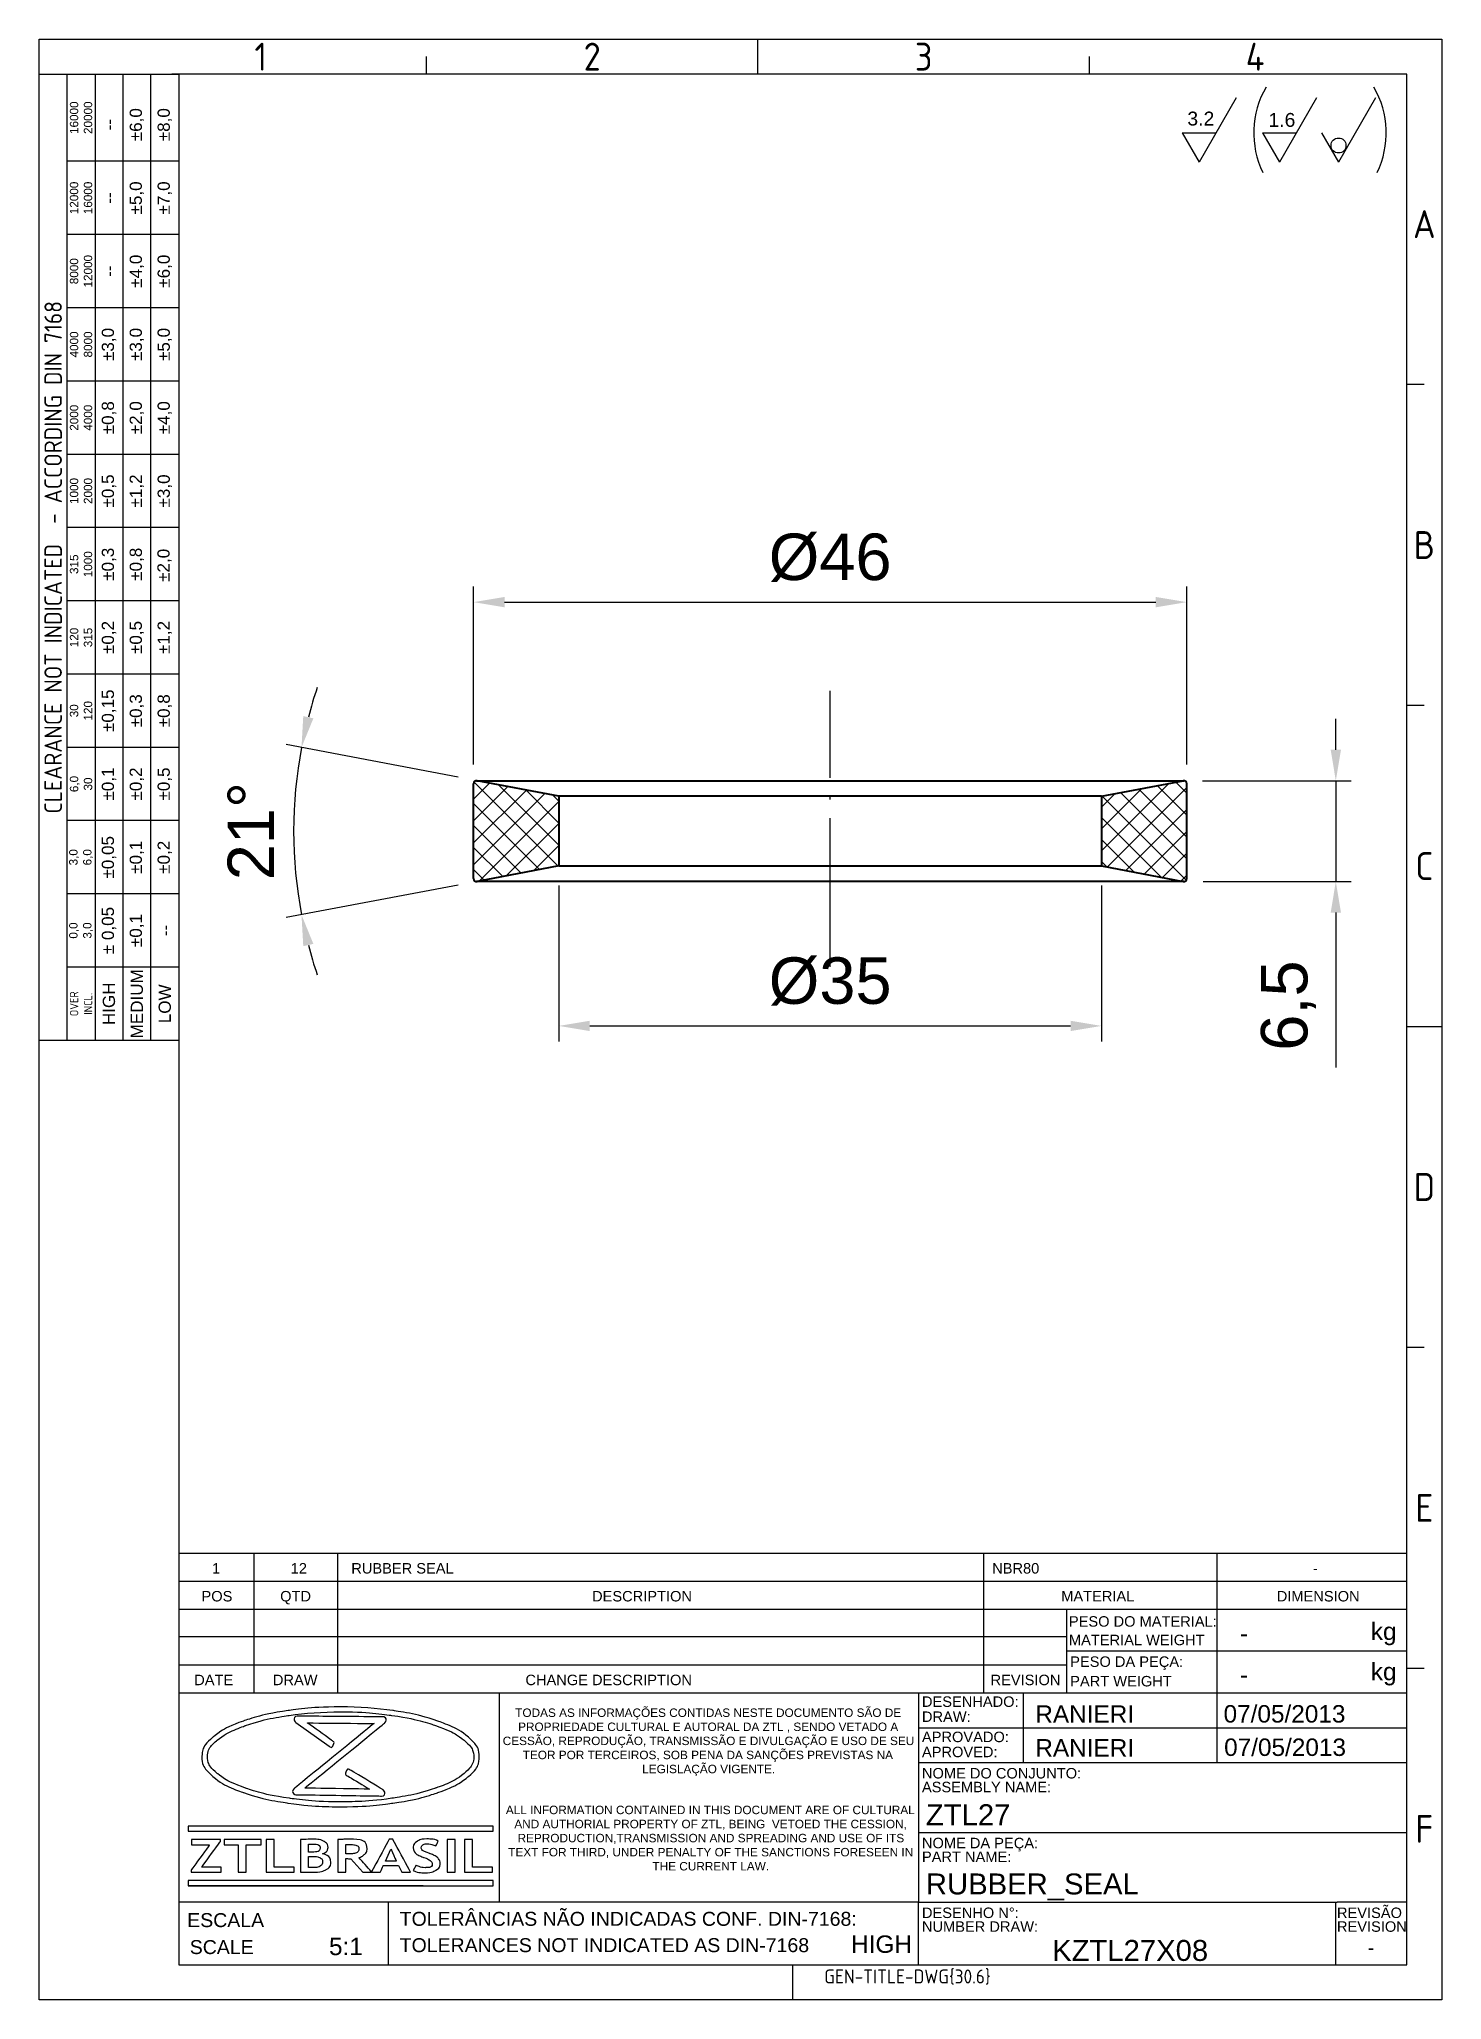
# Model space of a CAD drawing. Header units: millimetres. Extents: x 4581.2 to 4626.5, y 1306.6 to 1369.8.
import ezdxf
from ezdxf.enums import TextEntityAlignment as Align

# ---------------------------------------------------------------- set-up
doc = ezdxf.new("R2010")
doc.units = ezdxf.units.MM
doc.linetypes.add('ACAD_ISO02W100', pattern=[15, 12, -3])
doc.linetypes.add('ACAD_ISO04W100', pattern=[30, 24, -3, 0, -3])
for name, color, linetype, lineweight in [('AM_0', 7, 'Continuous', 40), ('AM_4', 1, 'ACAD_ISO04W100', 25), ('AM_5', 1, 'Continuous', 25), ('AM_8', 40, 'ACAD_ISO02W100', 35)]:
    doc.layers.add(name, color=color, linetype=linetype, lineweight=lineweight)
doc.layers.add('Camada 1', color=7, linetype='Continuous')
doc.styles.add('ACISOTS', font='isocp.shx', dxfattribs={"height": 1})
doc.styles.get("Standard").update_dxf_attribs({"font": 'arial.ttf'})
doc.dimstyles.new('ISO-25', dxfattribs={"dimtxt": 1.5, "dimasz": 1, "dimexe": 0.5, "dimexo": 0.625, "dimtad": 1, "dimtxsty": 'Standard', "dimcen": 1, "dimadec": 0, "dimazin": 0, "dimtfac": 1, "dimtmove": 0, "dimatfit": 3, "dimfxl": 1, "dimarcsym": 0})
pattern_1 = [(45, (4552.74537, 1224.28384), (-0.3535534, 0.3535534), []), (135, (4552.74537, 1224.28384), (-0.3535534, -0.3535534), [])]

# ---------------------------------------------------------------- blocks, each defined once
blk = doc.blocks.new('*D65')
at = {"layer": 'AM_5', "color": 0, "lineweight": -2, "ltscale": 0.25, "transparency": 16777216}
for p, q in [((4595.245, 1346.388), (4595.245, 1352.123)), ((4618.245, 1346.388), (4618.245, 1352.123)), ((4596.245, 1351.623), (4617.245, 1351.623))]:
    blk.add_line(p, q, dxfattribs=at)
at = {"layer": 'AM_5', "color": 0, "ltscale": 0.25, "transparency": 16777216}
for points in [[(4596.245, 1351.789), (4596.245, 1351.456), (4595.245, 1351.623)], [(4617.245, 1351.789), (4617.245, 1351.456), (4618.245, 1351.623)]]:
    blk.add_solid(points, dxfattribs=at)
at = {"layer": 'Defpoints', "color": 0, "ltscale": 0.25, "transparency": 16777216}
for p in [(4618.245, 1351.623), (4595.245, 1345.763), (4618.245, 1345.763)]:
    blk.add_point(p, dxfattribs=at)
at = {"layer": 'AM_5', "color": 0, "ltscale": 0.25, "transparency": 16777216, "insert": (4606.745, 1353.056), "char_height": 1.5, "attachment_point": 5}
blk.add_mtext('%%C46', dxfattribs=at)
blk = doc.blocks.new('*D66')
at = {"layer": 'AM_5', "color": 0, "lineweight": -2, "ltscale": 0.25, "transparency": 16777216}
for p, q in [((4597.995, 1342.489), (4597.995, 1337.457)), ((4615.495, 1342.489), (4615.495, 1337.457)), ((4598.995, 1337.957), (4614.495, 1337.957))]:
    blk.add_line(p, q, dxfattribs=at)
at = {"layer": 'AM_5', "color": 0, "ltscale": 0.25, "transparency": 16777216}
for points in [[(4598.995, 1338.123), (4598.995, 1337.79), (4597.995, 1337.957)], [(4614.495, 1338.123), (4614.495, 1337.79), (4615.495, 1337.957)]]:
    blk.add_solid(points, dxfattribs=at)
at = {"layer": 'Defpoints', "color": 0, "ltscale": 0.25, "transparency": 16777216}
for p in [(4597.995, 1343.114), (4615.495, 1343.114), (4615.495, 1337.957)]:
    blk.add_point(p, dxfattribs=at)
at = {"layer": 'AM_5', "color": 0, "ltscale": 0.25, "transparency": 16777216, "insert": (4606.745, 1339.39), "char_height": 1.5, "attachment_point": 5}
blk.add_mtext('%%C35', dxfattribs=at)
blk = doc.blocks.new('*D67')
at = {"layer": 'AM_5', "color": 0, "lineweight": -2, "ltscale": 0.25, "transparency": 16777216}
for p, q in [((4623.049, 1346.862), (4623.049, 1347.862)), ((4618.752, 1345.862), (4623.549, 1345.862)), ((4623.049, 1345.862), (4623.049, 1342.613)), ((4618.77, 1342.613), (4623.549, 1342.613)), ((4623.049, 1341.613), (4623.049, 1336.613))]:
    blk.add_line(p, q, dxfattribs=at)
at = {"layer": 'AM_5', "color": 0, "ltscale": 0.25, "transparency": 16777216}
for points in [[(4622.883, 1346.862), (4623.216, 1346.862), (4623.049, 1345.862)], [(4622.883, 1341.613), (4623.216, 1341.613), (4623.049, 1342.613)]]:
    blk.add_solid(points, dxfattribs=at)
at = {"layer": 'Defpoints', "color": 0, "ltscale": 0.25, "transparency": 16777216}
for p in [(4618.127, 1345.862), (4618.145, 1342.613), (4623.049, 1342.613)]:
    blk.add_point(p, dxfattribs=at)
at = {"layer": 'AM_5', "color": 0, "ltscale": 0.25, "transparency": 16777216, "insert": (4621.523, 1338.613), "char_height": 1.5, "attachment_point": 5, "rotation": 90}
blk.add_mtext('6,5', dxfattribs=at)
blk = doc.blocks.new('*D68')
at = {"layer": 'AM_5', "color": 0, "lineweight": -2, "ltscale": 0.25, "transparency": 16777216}
for p, q in [((4594.75, 1345.978), (4589.207, 1347.029)), ((4594.75, 1342.499), (4589.207, 1341.448))]:
    blk.add_line(p, q, dxfattribs=at)
for start, end in [(161.34996, 165.30727), (169.26458, 190.73542), (194.69273, 198.65004)]:
    blk.add_arc((4603.926, 1344.238), 14.481, start, end, dxfattribs=at)
at = {"layer": 'AM_5', "color": 0, "ltscale": 0.25, "transparency": 16777216}
for points in [[(4590.081, 1347.875), (4589.755, 1347.948), (4589.698, 1346.936)], [(4589.755, 1340.529), (4590.081, 1340.602), (4589.698, 1341.541)]]:
    blk.add_solid(points, dxfattribs=at)
at = {"layer": 'Defpoints', "color": 0, "ltscale": 0.25, "transparency": 16777216}
for p in [(4595.364, 1345.862), (4589.473, 1345.142), (4597.995, 1345.363), (4597.995, 1343.114), (4595.364, 1342.615)]:
    blk.add_point(p, dxfattribs=at)
at = {"layer": 'AM_5', "color": 0, "ltscale": 0.25, "transparency": 16777216, "insert": (4588.066, 1344.238), "char_height": 1.5, "attachment_point": 5, "rotation": 90}
blk.add_mtext('21°', dxfattribs=at)

msp = doc.modelspace()

# ---------------------------------------------------------------- hatches: boundary and pattern name
at = {"layer": 'AM_8'}
h = msp.add_hatch(dxfattribs=at)
h.set_pattern_fill('_U', color=1, scale=0.5, angle=45, style=0, double=1, pattern_type=0)
h.set_pattern_definition(pattern_1)
edge = h.paths.add_edge_path()
edge.add_line((4595.364, 1342.615), (4597.995, 1343.114))
edge.add_line((4597.995, 1343.114), (4597.995, 1345.363))
edge.add_line((4597.995, 1345.363), (4595.364, 1345.862))
edge.add_arc((4595.345, 1345.763), 0.1, 79.26458, 180)
edge.add_line((4595.245, 1345.763), (4595.245, 1342.713))
edge.add_arc((4595.345, 1342.713), 0.1, 180, 280.73542)
h = msp.add_hatch(dxfattribs=at)
h.set_pattern_fill('_U', color=1, scale=0.5, angle=45, style=0, double=1, pattern_type=0)
h.set_pattern_definition(pattern_1)
edge = h.paths.add_edge_path()
edge.add_line((4615.495, 1343.114), (4618.127, 1342.615))
edge.add_arc((4618.145, 1342.713), 0.1, 259.26458, 360)
edge.add_line((4618.245, 1342.713), (4618.245, 1345.763))
edge.add_arc((4618.145, 1345.763), 0.1, 360, 460.73542)
edge.add_line((4618.127, 1345.862), (4615.495, 1345.363))
edge.add_line((4615.495, 1345.363), (4615.495, 1343.114))

# ---------------------------------------------------------------- linework, layer by layer
at = {"color": 135, "lineweight": 25}
for p, q in [((4581.241, 1306.551), (4581.241, 1369.776)), ((4581.241, 1369.776), (4626.466, 1369.776)), ((4604.416, 1368.651), (4604.416, 1369.776)), ((4626.466, 1369.776), (4626.466, 1306.551)), ((4593.728, 1368.651), (4593.728, 1369.214)), ((4615.103, 1368.651), (4615.103, 1369.214)), ((4582.141, 1337.489), (4582.141, 1368.651)), ((4583.041, 1368.651), (4583.041, 1337.489)), ((4583.941, 1368.651), (4583.941, 1337.489)), ((4584.841, 1337.489), (4584.841, 1368.651)), ((4585.741, 1365.839), (4582.141, 1365.839)), ((4585.741, 1363.476), (4582.141, 1363.476)), ((4585.741, 1361.114), (4582.141, 1361.114)), ((4585.741, 1358.751), (4582.141, 1358.751)), ((4625.903, 1358.639), (4625.341, 1358.639)), ((4585.741, 1356.389), (4582.141, 1356.389)), ((4585.741, 1354.026), (4582.141, 1354.026)), ((4585.741, 1351.664), (4582.141, 1351.664)), ((4585.741, 1349.301), (4582.141, 1349.301)), ((4625.903, 1348.289), (4625.341, 1348.289)), ((4585.741, 1346.939), (4582.141, 1346.939)), ((4585.741, 1344.576), (4582.141, 1344.576)), ((4585.741, 1342.214), (4582.141, 1342.214)), ((4585.741, 1339.851), (4582.141, 1339.851)), ((4625.341, 1337.939), (4626.466, 1337.939)), ((4625.903, 1327.589), (4625.341, 1327.589)), ((4625.903, 1317.239), (4625.341, 1317.239)), ((4605.541, 1306.551), (4605.541, 1307.676)), ((4626.466, 1306.551), (4581.241, 1306.551))]:
    msp.add_line(p, q, dxfattribs=at)
for p, q in [((4625.341, 1368.651), (4585.516, 1368.651)), ((4585.741, 1368.651), (4585.741, 1307.676)), ((4625.341, 1307.676), (4625.341, 1368.651)), ((4585.741, 1320.951), (4625.341, 1320.951)), ((4585.741, 1320.951), (4614.372, 1320.951)), ((4588.171, 1317.351), (4588.171, 1320.951)), ((4590.865, 1317.351), (4590.865, 1320.951)), ((4611.695, 1317.351), (4611.695, 1320.951)), ((4619.216, 1320.951), (4619.216, 1316.451)), ((4585.741, 1320.051), (4625.341, 1320.051)), ((4585.741, 1320.051), (4614.372, 1320.051)), ((4585.741, 1319.151), (4625.341, 1319.151)), ((4585.741, 1319.151), (4585.741, 1307.676)), ((4585.741, 1319.151), (4614.372, 1319.151)), ((4588.171, 1316.451), (4588.171, 1319.151)), ((4590.865, 1316.451), (4590.865, 1319.151)), ((4611.695, 1316.451), (4611.695, 1319.151)), ((4614.372, 1316.451), (4614.372, 1319.151)), ((4619.216, 1319.151), (4619.216, 1317.801)), ((4625.341, 1307.676), (4625.341, 1319.151)), ((4614.372, 1318.251), (4585.741, 1318.251)), ((4614.372, 1317.801), (4625.341, 1317.801)), ((4585.741, 1317.351), (4614.372, 1317.351)), ((4585.741, 1316.451), (4609.591, 1316.451)), ((4596.076, 1316.451), (4596.076, 1309.701)), ((4609.591, 1316.451), (4609.591, 1312.176)), ((4609.591, 1316.451), (4625.341, 1316.451)), ((4612.966, 1316.451), (4612.966, 1314.201)), ((4619.216, 1316.451), (4619.216, 1314.201)), ((4609.591, 1315.326), (4625.341, 1315.326)), ((4609.591, 1314.201), (4625.341, 1314.201)), ((4609.591, 1312.176), (4609.591, 1309.701)), ((4609.591, 1311.951), (4625.341, 1311.951)), ((4609.591, 1309.701), (4585.741, 1309.701)), ((4592.491, 1309.701), (4592.491, 1307.676)), ((4609.591, 1307.676), (4609.591, 1309.701)), ((4609.591, 1309.701), (4623.091, 1309.701)), ((4623.035, 1309.701), (4623.035, 1307.676)), ((4625.341, 1309.701), (4623.091, 1309.701)), ((4585.741, 1307.676), (4625.341, 1307.676)), ((4585.741, 1307.676), (4625.341, 1307.676))]:
    msp.add_line(p, q)
msp.add_lwpolyline([(4585.741, 1368.651), (4585.741, 1337.489), (4581.241, 1337.489), (4581.241, 1368.651)], close=True, dxfattribs=at)
at = {"layer": 'AM_0'}
for p, q in [((4595.245, 1342.713), (4595.245, 1345.763)), ((4595.345, 1345.863), (4618.145, 1345.863)), ((4597.995, 1345.363), (4595.364, 1345.862)), ((4615.495, 1345.363), (4618.127, 1345.862)), ((4618.245, 1342.713), (4618.245, 1345.763)), ((4597.995, 1345.363), (4597.995, 1343.114)), ((4615.495, 1345.363), (4597.995, 1345.363)), ((4615.495, 1345.363), (4615.495, 1343.114)), ((4597.995, 1343.114), (4595.364, 1342.615)), ((4597.995, 1343.114), (4615.495, 1343.114)), ((4615.495, 1343.114), (4618.127, 1342.615)), ((4618.145, 1342.613), (4595.345, 1342.613))]:
    msp.add_line(p, q, dxfattribs=at)
for centre, start, end in [((4595.345, 1345.763), 79.26458, 180), ((4618.145, 1345.763), 0, 100.73542), ((4595.345, 1342.713), 180, 280.73542), ((4618.145, 1342.713), 259.26458, 0)]:
    msp.add_arc(centre, 0.1, start, end, dxfattribs=at)
at = {"layer": 'AM_4', "ltscale": 0.2}
msp.add_line((4606.745, 1339.858), (4606.745, 1348.759), dxfattribs=at)
at = {"layer": 'AM_5'}
for p, q in [((4619.834, 1367.887), (4618.638, 1365.815)), ((4622.425, 1367.887), (4621.228, 1365.815)), ((4624.33, 1367.887), (4623.133, 1365.815)), ((4618.094, 1366.757), (4619.181, 1366.757)), ((4618.094, 1366.757), (4618.638, 1365.815)), ((4620.685, 1366.757), (4621.772, 1366.757)), ((4620.685, 1366.757), (4621.228, 1365.815)), ((4622.59, 1366.757), (4623.133, 1365.815))]:
    msp.add_line(p, q, dxfattribs=at)
msp.add_circle((4623.136, 1366.349), 0.241, dxfattribs=at)
for centre, start, end in [((4623.33, 1366.755), 149.81687, 205.95777), ((4621.747, 1366.755), 334.04223, 30.18313)]:
    msp.add_arc(centre, 2.928, start, end, dxfattribs=at)
at = {"layer": 'AM_8', "color": 0, "linetype": 'Continuous'}
msp.add_line((4586.039, 1310.228), (4593.622, 1310.228), dxfattribs=at)
at = {"layer": 'Camada 1'}
for points, knots in [([(4590.959, 1315.996), (4591.556, 1315.996), (4592.127, 1315.954), (4592.648, 1315.878), (4592.648, 1315.878), (4593.19, 1315.799), (4593.679, 1315.684), (4594.089, 1315.541), (4594.089, 1315.541), (4594.509, 1315.394), (4594.849, 1315.217), (4595.081, 1315.018), (4595.081, 1315.018), (4595.307, 1314.825), (4595.432, 1314.612), (4595.432, 1314.386), (4595.432, 1314.386), (4595.432, 1314.16), (4595.307, 1313.946), (4595.081, 1313.753), (4595.081, 1313.753), (4594.849, 1313.555), (4594.509, 1313.378), (4594.089, 1313.231), (4594.089, 1313.231), (4593.679, 1313.088), (4593.19, 1312.972), (4592.648, 1312.894), (4592.648, 1312.894), (4592.127, 1312.818), (4591.556, 1312.776), (4590.959, 1312.776), (4590.959, 1312.776), (4590.362, 1312.776), (4589.791, 1312.818), (4589.27, 1312.894), (4589.27, 1312.894), (4588.728, 1312.972), (4588.239, 1313.088), (4587.829, 1313.231), (4587.829, 1313.231), (4587.408, 1313.378), (4587.069, 1313.555), (4586.837, 1313.753), (4586.837, 1313.753), (4586.611, 1313.946), (4586.486, 1314.16), (4586.486, 1314.386), (4586.486, 1314.386), (4586.486, 1314.612), (4586.611, 1314.825), (4586.837, 1315.018), (4586.837, 1315.018), (4587.069, 1315.217), (4587.408, 1315.394), (4587.829, 1315.541), (4587.829, 1315.541), (4588.239, 1315.684), (4588.728, 1315.799), (4589.27, 1315.878), (4589.27, 1315.878), (4589.791, 1315.954), (4590.362, 1315.996), (4590.959, 1315.996)], [0, 0, 0, 0, 0.058824, 0.058824, 0.058824, 0.088235, 0.117647, 0.117647, 0.117647, 0.147059, 0.176471, 0.176471, 0.176471, 0.205882, 0.235294, 0.235294, 0.235294, 0.264706, 0.294118, 0.294118, 0.294118, 0.323529, 0.352941, 0.352941, 0.352941, 0.382353, 0.411765, 0.411765, 0.411765, 0.441176, 0.470588, 0.470588, 0.470588, 0.5, 0.529412, 0.529412, 0.529412, 0.558824, 0.588235, 0.588235, 0.588235, 0.617647, 0.647059, 0.647059, 0.647059, 0.676471, 0.705882, 0.705882, 0.705882, 0.735294, 0.764706, 0.764706, 0.764706, 0.794118, 0.823529, 0.823529, 0.823529, 0.852941, 0.882353, 0.882353, 0.882353, 0.941176, 1, 1, 1, 1]), ([(4590.959, 1315.837), (4590.372, 1315.837), (4589.812, 1315.796), (4589.302, 1315.722), (4589.302, 1315.722), (4588.771, 1315.645), (4588.294, 1315.533), (4587.894, 1315.393), (4587.894, 1315.393), (4587.506, 1315.258), (4587.193, 1315.097), (4586.979, 1314.921), (4586.979, 1314.921), (4586.777, 1314.754), (4586.665, 1314.573), (4586.665, 1314.386), (4586.665, 1314.386), (4586.665, 1314.199), (4586.777, 1314.018), (4586.979, 1313.85), (4586.979, 1313.85), (4587.193, 1313.674), (4587.506, 1313.514), (4587.894, 1313.379), (4587.894, 1313.379), (4588.294, 1313.239), (4588.771, 1313.127), (4589.302, 1313.05), (4589.302, 1313.05), (4589.812, 1312.976), (4590.372, 1312.935), (4590.959, 1312.935), (4590.959, 1312.935), (4591.546, 1312.935), (4592.106, 1312.976), (4592.616, 1313.05), (4592.616, 1313.05), (4593.147, 1313.127), (4593.624, 1313.239), (4594.023, 1313.379), (4594.023, 1313.379), (4594.412, 1313.514), (4594.725, 1313.674), (4594.939, 1313.85), (4594.939, 1313.85), (4595.141, 1314.018), (4595.253, 1314.199), (4595.253, 1314.386), (4595.253, 1314.386), (4595.253, 1314.573), (4595.141, 1314.754), (4594.939, 1314.921), (4594.939, 1314.921), (4594.725, 1315.097), (4594.412, 1315.258), (4594.023, 1315.393), (4594.023, 1315.393), (4593.624, 1315.533), (4593.147, 1315.645), (4592.616, 1315.722), (4592.616, 1315.722), (4592.105, 1315.796), (4591.546, 1315.837), (4590.959, 1315.837)], [0, 0, 0, 0, 0.058824, 0.058824, 0.058824, 0.088235, 0.117647, 0.117647, 0.117647, 0.147059, 0.176471, 0.176471, 0.176471, 0.205882, 0.235294, 0.235294, 0.235294, 0.264706, 0.294118, 0.294118, 0.294118, 0.323529, 0.352941, 0.352941, 0.352941, 0.382353, 0.411765, 0.411765, 0.411765, 0.441176, 0.470588, 0.470588, 0.470588, 0.5, 0.529412, 0.529412, 0.529412, 0.558824, 0.588235, 0.588235, 0.588235, 0.617647, 0.647059, 0.647059, 0.647059, 0.676471, 0.705882, 0.705882, 0.705882, 0.735294, 0.764706, 0.764706, 0.764706, 0.794118, 0.823529, 0.823529, 0.823529, 0.852941, 0.882353, 0.882353, 0.882353, 0.941176, 1, 1, 1, 1]), ([(4590.587, 1314.729), (4590.587, 1314.729), (4589.515, 1315.497), (4589.515, 1315.497), (4589.515, 1315.497), (4589.435, 1315.554), (4589.468, 1315.699), (4589.562, 1315.698), (4589.562, 1315.698), (4589.562, 1315.698), (4592.329, 1315.676), (4592.329, 1315.676), (4592.329, 1315.676), (4592.42, 1315.675), (4592.454, 1315.538), (4592.38, 1315.478), (4592.38, 1315.478), (4592.38, 1315.478), (4589.803, 1313.378), (4589.803, 1313.378), (4589.803, 1313.378), (4589.803, 1313.378), (4591.892, 1313.345), (4591.892, 1313.345), (4591.892, 1313.345), (4591.892, 1313.345), (4591.189, 1313.768), (4591.189, 1313.768), (4591.189, 1313.768), (4591.143, 1313.796), (4591.097, 1313.824), (4591.137, 1313.92), (4591.137, 1313.92), (4591.177, 1314.017), (4591.224, 1313.989), (4591.27, 1313.961), (4591.27, 1313.961), (4591.27, 1313.961), (4592.323, 1313.327), (4592.323, 1313.327), (4592.323, 1313.327), (4592.409, 1313.275), (4592.378, 1313.12), (4592.281, 1313.122), (4592.281, 1313.122), (4592.281, 1313.122), (4589.514, 1313.166), (4589.514, 1313.166), (4589.514, 1313.166), (4589.423, 1313.168), (4589.39, 1313.304), (4589.464, 1313.364), (4589.464, 1313.364), (4589.464, 1313.364), (4592.038, 1315.461), (4592.038, 1315.461), (4592.038, 1315.461), (4592.038, 1315.461), (4589.893, 1315.479), (4589.893, 1315.479), (4589.893, 1315.479), (4589.893, 1315.479), (4590.679, 1314.915), (4590.679, 1314.915), (4590.679, 1314.915), (4590.723, 1314.883), (4590.767, 1314.852), (4590.721, 1314.759), (4590.721, 1314.759), (4590.675, 1314.666), (4590.631, 1314.697), (4590.587, 1314.729)], [0, 0, 0, 0, 0.052632, 0.052632, 0.052632, 0.078947, 0.105263, 0.105263, 0.105263, 0.131579, 0.157895, 0.157895, 0.157895, 0.184211, 0.210526, 0.210526, 0.210526, 0.236842, 0.263158, 0.263158, 0.263158, 0.289474, 0.315789, 0.315789, 0.315789, 0.342105, 0.368421, 0.368421, 0.368421, 0.394737, 0.421053, 0.421053, 0.421053, 0.447368, 0.473684, 0.473684, 0.473684, 0.5, 0.526316, 0.526316, 0.526316, 0.552632, 0.578947, 0.578947, 0.578947, 0.605263, 0.631579, 0.631579, 0.631579, 0.657895, 0.684211, 0.684211, 0.684211, 0.710526, 0.736842, 0.736842, 0.736842, 0.763158, 0.789474, 0.789474, 0.789474, 0.815789, 0.842105, 0.842105, 0.842105, 0.868421, 0.894737, 0.894737, 0.894737, 0.947368, 1, 1, 1, 1]), ([(4586.058, 1312.155), (4586.058, 1312.155), (4595.86, 1312.155), (4595.86, 1312.155), (4595.86, 1312.155), (4595.86, 1312.155), (4595.879, 1312.155), (4595.879, 1312.155), (4595.879, 1312.155), (4595.879, 1312.155), (4595.879, 1312.136), (4595.879, 1312.136), (4595.879, 1312.136), (4595.879, 1312.136), (4595.879, 1312.008), (4595.879, 1312.008), (4595.879, 1312.008), (4595.879, 1312.008), (4595.879, 1311.989), (4595.879, 1311.989), (4595.879, 1311.989), (4595.879, 1311.989), (4595.86, 1311.989), (4595.86, 1311.989), (4595.86, 1311.989), (4595.86, 1311.989), (4586.058, 1311.989), (4586.058, 1311.989), (4586.058, 1311.989), (4586.058, 1311.989), (4586.039, 1311.989), (4586.039, 1311.989), (4586.039, 1311.989), (4586.039, 1311.989), (4586.039, 1312.008), (4586.039, 1312.008), (4586.039, 1312.008), (4586.039, 1312.008), (4586.039, 1312.136), (4586.039, 1312.136), (4586.039, 1312.136), (4586.039, 1312.136), (4586.039, 1312.155), (4586.039, 1312.155), (4586.039, 1312.155), (4586.039, 1312.155), (4586.058, 1312.155), (4586.058, 1312.155)], [0, 0, 0, 0, 0.076923, 0.076923, 0.076923, 0.115385, 0.153846, 0.153846, 0.153846, 0.192308, 0.230769, 0.230769, 0.230769, 0.269231, 0.307692, 0.307692, 0.307692, 0.346154, 0.384615, 0.384615, 0.384615, 0.423077, 0.461538, 0.461538, 0.461538, 0.5, 0.538462, 0.538462, 0.538462, 0.576923, 0.615385, 0.615385, 0.615385, 0.653846, 0.692308, 0.692308, 0.692308, 0.730769, 0.769231, 0.769231, 0.769231, 0.807692, 0.846154, 0.846154, 0.846154, 0.923077, 1, 1, 1, 1]), ([(4586.136, 1310.663), (4586.136, 1310.663), (4586.136, 1310.724), (4586.136, 1310.724), (4586.136, 1310.724), (4586.136, 1310.724), (4586.736, 1311.553), (4586.736, 1311.553), (4586.736, 1311.553), (4586.736, 1311.553), (4586.146, 1311.553), (4586.146, 1311.553), (4586.146, 1311.553), (4586.146, 1311.553), (4586.146, 1311.72), (4586.146, 1311.72), (4586.146, 1311.72), (4586.146, 1311.72), (4587.084, 1311.72), (4587.084, 1311.72), (4587.084, 1311.72), (4587.084, 1311.72), (4587.084, 1311.659), (4587.084, 1311.659), (4587.084, 1311.659), (4587.084, 1311.659), (4586.482, 1310.83), (4586.482, 1310.83), (4586.482, 1310.83), (4586.482, 1310.83), (4587.105, 1310.83), (4587.105, 1310.83), (4587.105, 1310.83), (4587.105, 1310.83), (4587.105, 1310.663), (4587.105, 1310.663), (4587.105, 1310.663), (4587.105, 1310.663), (4586.136, 1310.663), (4586.136, 1310.663)], [0, 0, 0, 0, 0.090909, 0.090909, 0.090909, 0.136364, 0.181818, 0.181818, 0.181818, 0.227273, 0.272727, 0.272727, 0.272727, 0.318182, 0.363636, 0.363636, 0.363636, 0.409091, 0.454545, 0.454545, 0.454545, 0.5, 0.545455, 0.545455, 0.545455, 0.590909, 0.636364, 0.636364, 0.636364, 0.681818, 0.727273, 0.727273, 0.727273, 0.772727, 0.818182, 0.818182, 0.818182, 0.909091, 1, 1, 1, 1]), ([(4587.916, 1311.553), (4587.916, 1311.553), (4587.916, 1310.663), (4587.916, 1310.663), (4587.916, 1310.663), (4587.916, 1310.663), (4587.66, 1310.663), (4587.66, 1310.663), (4587.66, 1310.663), (4587.66, 1310.663), (4587.66, 1311.553), (4587.66, 1311.553), (4587.66, 1311.553), (4587.66, 1311.553), (4587.203, 1311.553), (4587.203, 1311.553), (4587.203, 1311.553), (4587.203, 1311.553), (4587.203, 1311.72), (4587.203, 1311.72), (4587.203, 1311.72), (4587.203, 1311.72), (4588.393, 1311.72), (4588.393, 1311.72), (4588.393, 1311.72), (4588.393, 1311.72), (4588.393, 1311.553), (4588.393, 1311.553), (4588.393, 1311.553), (4588.393, 1311.553), (4587.916, 1311.553), (4587.916, 1311.553)], [0, 0, 0, 0, 0.111111, 0.111111, 0.111111, 0.166667, 0.222222, 0.222222, 0.222222, 0.277778, 0.333333, 0.333333, 0.333333, 0.388889, 0.444444, 0.444444, 0.444444, 0.5, 0.555556, 0.555556, 0.555556, 0.611111, 0.666667, 0.666667, 0.666667, 0.722222, 0.777778, 0.777778, 0.777778, 0.888889, 1, 1, 1, 1]), ([(4588.56, 1310.663), (4588.56, 1310.663), (4588.56, 1311.72), (4588.56, 1311.72), (4588.56, 1311.72), (4588.56, 1311.72), (4588.815, 1311.72), (4588.815, 1311.72), (4588.815, 1311.72), (4588.815, 1311.72), (4588.815, 1310.83), (4588.815, 1310.83), (4588.815, 1310.83), (4588.815, 1310.83), (4589.465, 1310.83), (4589.465, 1310.83), (4589.465, 1310.83), (4589.465, 1310.83), (4589.465, 1310.663), (4589.465, 1310.663), (4589.465, 1310.663), (4589.465, 1310.663), (4588.56, 1310.663), (4588.56, 1310.663)], [0, 0, 0, 0, 0.142857, 0.142857, 0.142857, 0.214286, 0.285714, 0.285714, 0.285714, 0.357143, 0.428571, 0.428571, 0.428571, 0.5, 0.571429, 0.571429, 0.571429, 0.642857, 0.714286, 0.714286, 0.714286, 0.857143, 1, 1, 1, 1]), ([(4590.111, 1310.663), (4590.111, 1310.663), (4589.671, 1310.663), (4589.671, 1310.663), (4589.671, 1310.663), (4589.671, 1310.663), (4589.671, 1311.719), (4589.671, 1311.719), (4589.671, 1311.719), (4589.865, 1311.726), (4590, 1311.729), (4590.078, 1311.729), (4590.078, 1311.729), (4590.228, 1311.729), (4590.344, 1311.706), (4590.428, 1311.659), (4590.428, 1311.659), (4590.512, 1311.612), (4590.554, 1311.545), (4590.554, 1311.458), (4590.554, 1311.458), (4590.554, 1311.374), (4590.494, 1311.308), (4590.374, 1311.26), (4590.374, 1311.26), (4590.552, 1311.214), (4590.642, 1311.12), (4590.642, 1310.977), (4590.642, 1310.977), (4590.642, 1310.881), (4590.592, 1310.805), (4590.493, 1310.748), (4590.493, 1310.748), (4590.395, 1310.692), (4590.267, 1310.663), (4590.111, 1310.663)], [0, 0, 0, 0, 0.1, 0.1, 0.1, 0.15, 0.2, 0.2, 0.2, 0.25, 0.3, 0.3, 0.3, 0.35, 0.4, 0.4, 0.4, 0.45, 0.5, 0.5, 0.5, 0.55, 0.6, 0.6, 0.6, 0.65, 0.7, 0.7, 0.7, 0.75, 0.8, 0.8, 0.8, 0.9, 1, 1, 1, 1]), ([(4589.926, 1311.569), (4589.926, 1311.569), (4589.926, 1311.316), (4589.926, 1311.316), (4589.926, 1311.316), (4589.965, 1311.314), (4590.006, 1311.313), (4590.05, 1311.313), (4590.05, 1311.313), (4590.216, 1311.313), (4590.299, 1311.359), (4590.299, 1311.451), (4590.299, 1311.451), (4590.299, 1311.532), (4590.224, 1311.573), (4590.072, 1311.573), (4590.072, 1311.573), (4590.033, 1311.573), (4589.984, 1311.571), (4589.926, 1311.569)], [0, 0, 0, 0, 0.166667, 0.166667, 0.166667, 0.25, 0.333333, 0.333333, 0.333333, 0.416667, 0.5, 0.5, 0.5, 0.583333, 0.666667, 0.666667, 0.666667, 0.833333, 1, 1, 1, 1]), ([(4591.678, 1310.663), (4591.678, 1310.663), (4591.294, 1311.099), (4591.294, 1311.099), (4591.294, 1311.099), (4591.256, 1311.1), (4591.202, 1311.102), (4591.132, 1311.105), (4591.132, 1311.105), (4591.132, 1311.105), (4591.132, 1310.663), (4591.132, 1310.663), (4591.132, 1310.663), (4591.132, 1310.663), (4590.867, 1310.663), (4590.867, 1310.663), (4590.867, 1310.663), (4590.867, 1310.663), (4590.867, 1311.72), (4590.867, 1311.72), (4590.867, 1311.72), (4590.881, 1311.72), (4590.937, 1311.722), (4591.033, 1311.725), (4591.033, 1311.725), (4591.129, 1311.729), (4591.207, 1311.731), (4591.266, 1311.731), (4591.266, 1311.731), (4591.631, 1311.731), (4591.813, 1311.627), (4591.813, 1311.419), (4591.813, 1311.419), (4591.813, 1311.356), (4591.788, 1311.3), (4591.738, 1311.248), (4591.738, 1311.248), (4591.687, 1311.197), (4591.624, 1311.161), (4591.547, 1311.139), (4591.547, 1311.139), (4591.547, 1311.139), (4591.972, 1310.663), (4591.972, 1310.663), (4591.972, 1310.663), (4591.972, 1310.663), (4591.678, 1310.663), (4591.678, 1310.663)], [0, 0, 0, 0, 0.076923, 0.076923, 0.076923, 0.115385, 0.153846, 0.153846, 0.153846, 0.192308, 0.230769, 0.230769, 0.230769, 0.269231, 0.307692, 0.307692, 0.307692, 0.346154, 0.384615, 0.384615, 0.384615, 0.423077, 0.461538, 0.461538, 0.461538, 0.5, 0.538462, 0.538462, 0.538462, 0.576923, 0.615385, 0.615385, 0.615385, 0.653846, 0.692308, 0.692308, 0.692308, 0.730769, 0.769231, 0.769231, 0.769231, 0.807692, 0.846154, 0.846154, 0.846154, 0.923077, 1, 1, 1, 1]), ([(4591.132, 1311.557), (4591.132, 1311.557), (4591.132, 1311.263), (4591.132, 1311.263), (4591.132, 1311.263), (4591.179, 1311.26), (4591.215, 1311.259), (4591.24, 1311.259), (4591.24, 1311.259), (4591.347, 1311.259), (4591.425, 1311.27), (4591.474, 1311.292), (4591.474, 1311.292), (4591.523, 1311.314), (4591.548, 1311.357), (4591.548, 1311.421), (4591.548, 1311.421), (4591.548, 1311.473), (4591.522, 1311.51), (4591.469, 1311.53), (4591.469, 1311.53), (4591.416, 1311.551), (4591.332, 1311.561), (4591.218, 1311.561), (4591.218, 1311.561), (4591.191, 1311.561), (4591.162, 1311.56), (4591.132, 1311.557)], [0, 0, 0, 0, 0.125, 0.125, 0.125, 0.1875, 0.25, 0.25, 0.25, 0.3125, 0.375, 0.375, 0.375, 0.4375, 0.5, 0.5, 0.5, 0.5625, 0.625, 0.625, 0.625, 0.6875, 0.75, 0.75, 0.75, 0.875, 1, 1, 1, 1]), ([(4592.934, 1310.663), (4592.934, 1310.663), (4592.829, 1310.877), (4592.829, 1310.877), (4592.829, 1310.877), (4592.829, 1310.877), (4592.336, 1310.877), (4592.336, 1310.877), (4592.336, 1310.877), (4592.336, 1310.877), (4592.236, 1310.663), (4592.236, 1310.663), (4592.236, 1310.663), (4592.236, 1310.663), (4591.953, 1310.663), (4591.953, 1310.663), (4591.953, 1310.663), (4591.953, 1310.663), (4592.526, 1311.734), (4592.526, 1311.734), (4592.526, 1311.734), (4592.526, 1311.734), (4592.638, 1311.734), (4592.638, 1311.734), (4592.638, 1311.734), (4592.638, 1311.734), (4593.215, 1310.663), (4593.215, 1310.663), (4593.215, 1310.663), (4593.215, 1310.663), (4592.934, 1310.663), (4592.934, 1310.663)], [0, 0, 0, 0, 0.111111, 0.111111, 0.111111, 0.166667, 0.222222, 0.222222, 0.222222, 0.277778, 0.333333, 0.333333, 0.333333, 0.388889, 0.444444, 0.444444, 0.444444, 0.5, 0.555556, 0.555556, 0.555556, 0.611111, 0.666667, 0.666667, 0.666667, 0.722222, 0.777778, 0.777778, 0.777778, 0.888889, 1, 1, 1, 1]), ([(4592.582, 1311.411), (4592.582, 1311.411), (4592.409, 1311.021), (4592.409, 1311.021), (4592.409, 1311.021), (4592.409, 1311.021), (4592.754, 1311.021), (4592.754, 1311.021), (4592.754, 1311.021), (4592.754, 1311.021), (4592.582, 1311.411), (4592.582, 1311.411)], [0, 0, 0, 0, 0.25, 0.25, 0.25, 0.375, 0.5, 0.5, 0.5, 0.75, 1, 1, 1, 1]), ([(4593.299, 1310.722), (4593.299, 1310.722), (4593.393, 1310.89), (4593.393, 1310.89), (4593.393, 1310.89), (4593.494, 1310.838), (4593.593, 1310.812), (4593.69, 1310.812), (4593.69, 1310.812), (4593.84, 1310.812), (4593.915, 1310.85), (4593.915, 1310.927), (4593.915, 1310.927), (4593.915, 1310.963), (4593.897, 1310.998), (4593.862, 1311.03), (4593.862, 1311.03), (4593.827, 1311.063), (4593.754, 1311.1), (4593.644, 1311.14), (4593.644, 1311.14), (4593.534, 1311.181), (4593.459, 1311.214), (4593.421, 1311.241), (4593.421, 1311.241), (4593.383, 1311.267), (4593.353, 1311.298), (4593.333, 1311.334), (4593.333, 1311.334), (4593.312, 1311.37), (4593.302, 1311.41), (4593.302, 1311.454), (4593.302, 1311.454), (4593.302, 1311.535), (4593.343, 1311.603), (4593.424, 1311.657), (4593.424, 1311.657), (4593.505, 1311.711), (4593.61, 1311.738), (4593.738, 1311.738), (4593.738, 1311.738), (4593.904, 1311.738), (4594.026, 1311.715), (4594.104, 1311.669), (4594.104, 1311.669), (4594.104, 1311.669), (4594.026, 1311.508), (4594.026, 1311.508), (4594.026, 1311.508), (4593.937, 1311.555), (4593.842, 1311.578), (4593.743, 1311.578), (4593.743, 1311.578), (4593.684, 1311.578), (4593.638, 1311.567), (4593.606, 1311.544), (4593.606, 1311.544), (4593.573, 1311.521), (4593.557, 1311.492), (4593.557, 1311.455), (4593.557, 1311.455), (4593.557, 1311.395), (4593.648, 1311.332), (4593.831, 1311.266), (4593.831, 1311.266), (4593.927, 1311.232), (4593.996, 1311.2), (4594.039, 1311.171), (4594.039, 1311.171), (4594.081, 1311.142), (4594.114, 1311.108), (4594.136, 1311.069), (4594.136, 1311.069), (4594.158, 1311.03), (4594.169, 1310.987), (4594.169, 1310.94), (4594.169, 1310.94), (4594.169, 1310.854), (4594.123, 1310.783), (4594.031, 1310.728), (4594.031, 1310.728), (4593.94, 1310.673), (4593.816, 1310.645), (4593.662, 1310.645), (4593.662, 1310.645), (4593.528, 1310.645), (4593.407, 1310.671), (4593.299, 1310.722)], [0, 0, 0, 0, 0.043478, 0.043478, 0.043478, 0.065217, 0.086957, 0.086957, 0.086957, 0.108696, 0.130435, 0.130435, 0.130435, 0.152174, 0.173913, 0.173913, 0.173913, 0.195652, 0.217391, 0.217391, 0.217391, 0.23913, 0.26087, 0.26087, 0.26087, 0.282609, 0.304348, 0.304348, 0.304348, 0.326087, 0.347826, 0.347826, 0.347826, 0.369565, 0.391304, 0.391304, 0.391304, 0.413043, 0.434783, 0.434783, 0.434783, 0.456522, 0.478261, 0.478261, 0.478261, 0.5, 0.521739, 0.521739, 0.521739, 0.543478, 0.565217, 0.565217, 0.565217, 0.586957, 0.608696, 0.608696, 0.608696, 0.630435, 0.652174, 0.652174, 0.652174, 0.673913, 0.695652, 0.695652, 0.695652, 0.717391, 0.73913, 0.73913, 0.73913, 0.76087, 0.782609, 0.782609, 0.782609, 0.804348, 0.826087, 0.826087, 0.826087, 0.847826, 0.869565, 0.869565, 0.869565, 0.891304, 0.913043, 0.913043, 0.913043, 0.956522, 1, 1, 1, 1]), ([(4594.4, 1310.663), (4594.4, 1310.663), (4594.4, 1311.72), (4594.4, 1311.72), (4594.4, 1311.72), (4594.4, 1311.72), (4594.655, 1311.72), (4594.655, 1311.72), (4594.655, 1311.72), (4594.655, 1311.72), (4594.655, 1310.663), (4594.655, 1310.663), (4594.655, 1310.663), (4594.655, 1310.663), (4594.4, 1310.663), (4594.4, 1310.663)], [0, 0, 0, 0, 0.2, 0.2, 0.2, 0.3, 0.4, 0.4, 0.4, 0.5, 0.6, 0.6, 0.6, 0.8, 1, 1, 1, 1]), ([(4594.954, 1310.663), (4594.954, 1310.663), (4594.954, 1311.72), (4594.954, 1311.72), (4594.954, 1311.72), (4594.954, 1311.72), (4595.209, 1311.72), (4595.209, 1311.72), (4595.209, 1311.72), (4595.209, 1311.72), (4595.209, 1310.83), (4595.209, 1310.83), (4595.209, 1310.83), (4595.209, 1310.83), (4595.859, 1310.83), (4595.859, 1310.83), (4595.859, 1310.83), (4595.859, 1310.83), (4595.859, 1310.663), (4595.859, 1310.663), (4595.859, 1310.663), (4595.859, 1310.663), (4594.954, 1310.663), (4594.954, 1310.663)], [0, 0, 0, 0, 0.142857, 0.142857, 0.142857, 0.214286, 0.285714, 0.285714, 0.285714, 0.357143, 0.428571, 0.428571, 0.428571, 0.5, 0.571429, 0.571429, 0.571429, 0.642857, 0.714286, 0.714286, 0.714286, 0.857143, 1, 1, 1, 1]), ([(4589.926, 1311.17), (4589.926, 1311.17), (4589.926, 1310.821), (4589.926, 1310.821), (4589.926, 1310.821), (4589.978, 1310.817), (4590.02, 1310.815), (4590.052, 1310.815), (4590.052, 1310.815), (4590.166, 1310.815), (4590.248, 1310.83), (4590.3, 1310.858), (4590.3, 1310.858), (4590.351, 1310.886), (4590.377, 1310.934), (4590.377, 1310.999), (4590.377, 1310.999), (4590.377, 1311.059), (4590.353, 1311.103), (4590.305, 1311.131), (4590.305, 1311.131), (4590.257, 1311.158), (4590.174, 1311.172), (4590.055, 1311.172), (4590.055, 1311.172), (4590.03, 1311.172), (4589.987, 1311.171), (4589.926, 1311.17)], [0, 0, 0, 0, 0.125, 0.125, 0.125, 0.1875, 0.25, 0.25, 0.25, 0.3125, 0.375, 0.375, 0.375, 0.4375, 0.5, 0.5, 0.5, 0.5625, 0.625, 0.625, 0.625, 0.6875, 0.75, 0.75, 0.75, 0.875, 1, 1, 1, 1]), ([(4586.058, 1310.394), (4586.058, 1310.394), (4595.86, 1310.394), (4595.86, 1310.394), (4595.86, 1310.394), (4595.86, 1310.394), (4595.879, 1310.394), (4595.879, 1310.394), (4595.879, 1310.394), (4595.879, 1310.394), (4595.879, 1310.375), (4595.879, 1310.375), (4595.879, 1310.375), (4595.879, 1310.375), (4595.879, 1310.247), (4595.879, 1310.247), (4595.879, 1310.247), (4595.879, 1310.247), (4595.879, 1310.228), (4595.879, 1310.228), (4595.879, 1310.228), (4595.879, 1310.228), (4595.86, 1310.228), (4595.86, 1310.228), (4595.86, 1310.228), (4595.86, 1310.228), (4586.058, 1310.228), (4586.058, 1310.228), (4586.058, 1310.228), (4586.058, 1310.228), (4586.039, 1310.228), (4586.039, 1310.228), (4586.039, 1310.228), (4586.039, 1310.228), (4586.039, 1310.247), (4586.039, 1310.247), (4586.039, 1310.247), (4586.039, 1310.247), (4586.039, 1310.375), (4586.039, 1310.375), (4586.039, 1310.375), (4586.039, 1310.375), (4586.039, 1310.394), (4586.039, 1310.394), (4586.039, 1310.394), (4586.039, 1310.394), (4586.058, 1310.394), (4586.058, 1310.394)], [0, 0, 0, 0, 0.076923, 0.076923, 0.076923, 0.115385, 0.153846, 0.153846, 0.153846, 0.192308, 0.230769, 0.230769, 0.230769, 0.269231, 0.307692, 0.307692, 0.307692, 0.346154, 0.384615, 0.384615, 0.384615, 0.423077, 0.461538, 0.461538, 0.461538, 0.5, 0.538462, 0.538462, 0.538462, 0.576923, 0.615385, 0.615385, 0.615385, 0.653846, 0.692308, 0.692308, 0.692308, 0.730769, 0.769231, 0.769231, 0.769231, 0.807692, 0.846154, 0.846154, 0.846154, 0.923077, 1, 1, 1, 1])]:
    msp.add_open_spline(points, degree=3, knots=knots, dxfattribs=at)

# ---------------------------------------------------------------- texts
at = {"color": 135, "lineweight": 25, "style": 'ACISOTS'}
for s, p in [('1', (4588.385, 1369.214)), ('2', (4599.072, 1369.214)), ('3', (4609.76, 1369.214)), ('4', (4620.447, 1369.214)), ('A', (4625.903, 1363.814)), ('B', (4625.903, 1353.464)), ('C', (4625.903, 1343.114)), ('D', (4625.903, 1332.764)), ('E', (4625.903, 1322.414)), ('F', (4625.903, 1312.064))]:
    msp.add_text(s, height=0.9, dxfattribs=at).set_placement(p, align=Align.MIDDLE)
for s, height, p in [('1', 0.338, (4586.814, 1320.297)), ('12', 0.3375, (4589.349, 1320.297)), ('RUBBER SEAL', 0.3375, (4591.303, 1320.297)), ('NBR80', 0.3375, (4611.968, 1320.297)), ('-', 0.338, (4622.309, 1320.297)), ('POS', 0.3375, (4586.474, 1319.397)), ('QTD', 0.3375, (4589.01, 1319.397)), ('DESCRIPTION', 0.3375, (4599.067, 1319.397)), ('MATERIAL', 0.3375, (4614.195, 1319.397)), ('DIMENSION', 0.3375, (4621.145, 1319.397)), ('PESO DO MATERIAL:', 0.3375, (4614.443, 1318.584)), ('MATERIAL WEIGHT', 0.3375, (4614.443, 1317.986)), ('kg', 0.5625, (4624.178, 1318.152)), ('PESO DA PEÇA:', 0.3375, (4614.485, 1317.287)), ('DATE', 0.3375, (4586.239, 1316.697)), ('DRAW', 0.3375, (4588.775, 1316.697)), ('CHANGE DESCRIPTION', 0.3375, (4596.918, 1316.697)), ('REVISION', 0.3375, (4611.916, 1316.697)), ('PART WEIGHT', 0.3375, (4614.485, 1316.657)), ('kg', 0.5625, (4624.178, 1316.855)), ('DESENHADO:', 0.3375, (4609.704, 1315.997)), ('DRAW:', 0.3375, (4609.704, 1315.512)), ('APROVADO:', 0.3375, (4609.704, 1314.86)), ('APROVED:', 0.3375, (4609.704, 1314.375)), ('NOME DO CONJUNTO:', 0.3375, (4609.704, 1313.688)), ('ASSEMBLY NAME:', 0.3375, (4609.704, 1313.244)), ('NOME DA PEÇA:', 0.3375, (4609.704, 1311.438)), ('PART NAME:', 0.3375, (4609.704, 1310.994)), ('TOLERÂNCIAS NÃO INDICADAS CONF. DIN-7168:', 0.45, (4592.863, 1308.937)), ('DESENHO N%%d:', 0.3375, (4609.704, 1309.188)), ('REVISÃO', 0.3375, (4623.086, 1309.188)), ('ESCALA', 0.45, (4586.013, 1308.895)), ('NUMBER DRAW:', 0.3375, (4609.704, 1308.744)), ('REVISION', 0.3375, (4623.086, 1308.744)), ('SCALE', 0.45, (4586.095, 1308.026)), ('TOLERANCES NOT INDICATED AS DIN-7168', 0.45, (4592.863, 1308.088))]:
    msp.add_text(s, height=height).set_placement(p)
at = {"color": 135, "lineweight": 25, "attachment_point": 5, "rotation": 90}
for s, insert, char_height, width in [('16000\\P20000', (4582.591, 1367.245), 0.27, 2.8125), ('--', (4583.491, 1367.02), 0.3937, 2.3625), ('±6,0', (4584.391, 1367.02), 0.3937, 2.3625), ('±8,0', (4585.291, 1367.02), 0.3937, 2.3625), ('12000\\P16000', (4582.591, 1364.658), 0.27, 2.3625), ('±5,0', (4584.391, 1364.658), 0.3937, 2.3625), ('±7,0', (4585.291, 1364.658), 0.3937, 2.3625), ('--', (4583.491, 1364.658), 0.3937, 2.3625), ('8000\\P12000', (4582.591, 1362.295), 0.27, 2.3625), ('±4,0', (4584.391, 1362.295), 0.3937, 2.3625), ('±6,0', (4585.291, 1362.295), 0.3937, 2.3625), ('--', (4583.491, 1362.295), 0.3937, 2.3625), ('{\\Fisocp.shx|c0;CLEARANCE NOT INDICATED  - ACCORDING DIN 7168}', (4581.691, 1353.07), 0.5625, 31.1625), ('4000\\P8000', (4582.591, 1359.933), 0.27, 2.3625), ('±3,0', (4583.491, 1359.933), 0.3937, 2.3625), ('±3,0', (4584.391, 1359.933), 0.3937, 2.3625), ('±5,0', (4585.291, 1359.933), 0.3937, 2.3625), ('±0,8', (4583.491, 1357.57), 0.3937, 2.3625), ('±2,0', (4584.391, 1357.57), 0.3937, 2.3625), ('±4,0', (4585.291, 1357.57), 0.3937, 2.3625), ('2000\\P4000', (4582.591, 1357.57), 0.27, 2.3625), ('1000\\P2000', (4582.591, 1355.208), 0.27, 2.3625), ('±0,5', (4583.491, 1355.208), 0.3937, 2.3625), ('±1,2', (4584.391, 1355.208), 0.3937, 2.3625), ('±3,0', (4585.291, 1355.208), 0.3937, 2.3625), ('315\\P1000', (4582.591, 1352.845), 0.27, 2.3625), ('±0,3', (4583.491, 1352.845), 0.3937, 2.3625), ('±0,8', (4584.391, 1352.845), 0.3937, 2.3625), ('±2,0', (4585.283, 1352.81), 0.3937, 2.3625), ('120\\P315', (4582.591, 1350.483), 0.27, 2.3625), ('±0,2', (4583.491, 1350.483), 0.3937, 2.3625), ('±0,5', (4584.391, 1350.483), 0.3937, 2.3625), ('±1,2', (4585.291, 1350.483), 0.3937, 2.3625), ('±0,15', (4583.491, 1348.12), 0.3937, 2.3625), ('±0,3', (4584.391, 1348.12), 0.3937, 2.3625), ('±0,8', (4585.291, 1348.12), 0.3937, 2.3625), ('30\\P120', (4582.591, 1348.12), 0.27, 2.3625), ('±0,1', (4583.491, 1345.758), 0.3937, 2.3625), ('±0,2', (4584.391, 1345.758), 0.3937, 2.3625), ('±0,5', (4585.291, 1345.758), 0.3937, 2.3625), ('6,0\\P30', (4582.591, 1345.758), 0.27, 2.3625), ('3,0\\P6,0', (4582.591, 1343.395), 0.27, 2.3625), ('±0,05', (4583.491, 1343.395), 0.3937, 2.3625), ('±0,1', (4584.391, 1343.395), 0.3937, 2.3625), ('±0,2', (4585.291, 1343.395), 0.3937, 2.3625), ('± 0,05', (4583.491, 1341.033), 0.3937, 2.3625), ('0,0\\P3,0', (4582.591, 1341.033), 0.27, 2.3625), ('\\pt4.79529;±0,1', (4584.391, 1341.033), 0.39375, 2.3625), ('--', (4585.291, 1341.033), 0.3937, 2.3625), ('MEDIUM', (4584.391, 1338.67), 0.3937, 2.3625), ('HIGH', (4583.491, 1338.67), 0.3937, 2.3625), ('LOW', (4585.291, 1338.67), 0.3937, 2.3625), ('{\\Fisocp.shx|c0;OVER\\PINCL.}', (4582.591, 1338.67), 0.27, 2.3625)]:
    msp.add_mtext(s, dxfattribs=dict(at, insert=insert, char_height=char_height, width=width))
at = {"linetype": 'Continuous', "char_height": 0.27225, "attachment_point": 1}
for s, width, insert in [('\\pi0.47889;TODAS AS INFORMAÇÕES CONTIDAS NESTE DOCUMENTO SÃO DE \\P\\pi0.57314;PROPRIEDADE CULTURAL E AUTORAL DA ZTL , SENDO VETADO A \\P\\pi0.076274;CESSÃO, REPRODUÇÃO, TRANSMISSÃO E DIVULGAÇÃO E USO DE SEU \\P\\pi0.72134;TEOR POR TERCEIROS, SOB PENA DA SANÇÕES PREVISTAS NA \\P\\pi4.5727;LEGISLAÇÃO VIGENTE.', 13.37506, (4596.11, 1315.945)), ('\\pi0.025352;ALL INFORMATION CONTAINED IN THIS DOCUMENT ARE OF CULTURAL \\P\\pi0.29918;AND AUTHORIAL PROPERTY OF ZTL, BEING  VETOED THE CESSION, \\P\\pi0.40253;REPRODUCTION,TRANSMISSION AND SPREADING AND USE OF ITS \\P\\pi0.10196;TEXT FOR THIRD, UNDER PENALTY OF THE SANCTIONS FORESEEN IN \\P\\pi4.7519;THE CURRENT LAW.', 13.22307, (4596.262, 1312.81))]:
    msp.add_mtext_dynamic_manual_height_columns(s, width=width, gutter_width=12.5, heights=[0], dxfattribs=dict(at, insert=insert))
for p in [(4619.955, 1318.37), (4619.955, 1317.031)]:
    msp.add_attdef('-', text='', height=0.562).set_placement(p, align=Align.MIDDLE_LEFT)
for tag, p, height in [('RANIERI', (4613.36, 1315.485), 0.562), ('07/05/2013', (4619.43, 1315.492), 0.562), ('RANIERI', (4613.36, 1314.396), 0.562), ('07/05/2013', (4619.448, 1314.415), 0.562), ('ZTL27', (4609.831, 1312.182), 0.675), ('RUBBER_SEAL', (4609.831, 1309.949), 0.675), ('KZTL27X08', (4613.901, 1307.805), 0.675)]:
    msp.add_attdef(tag, p, '', height=height)
for tag, height, p in [('5:1', 0.562, (4591.13, 1308.272)), ('HIGH', 0.562, (4608.4, 1308.346)), ('-', 0.44, (4624.184, 1308.236))]:
    msp.add_attdef(tag, text='', height=height).set_placement(p, align=Align.MIDDLE_CENTER)
at = {"color": 135, "style": 'ACISOTS'}
msp.add_attdef('GEN-TITLE-DWG{30.6}', (4606.554, 1307.079), '', height=0.45, dxfattribs=at)
at = {"layer": 'AM_5', "char_height": 0.4476, "attachment_point": 1}
for s, insert in [('3.2', (4618.262, 1367.441)), ('1.6', (4620.876, 1367.398))]:
    msp.add_mtext_dynamic_manual_height_columns(s, width=18.23779, gutter_width=12.5, heights=[0], dxfattribs=dict(at, insert=insert))

# ---------------------------------------------------------------- dimensions: what is measured, and where the dimension line sits
at = {"layer": 'AM_5', "ltscale": 0.25}
for base, p1, p2, text, picture, middle in [((4618.245, 1351.623), (4595.245, 1345.763), (4618.245, 1345.763), '%%C46', '*D65', (4606.745, 1353.056)), ((4615.495, 1337.957), (4597.995, 1343.114), (4615.495, 1343.114), '%%C35', '*D66', (4606.745, 1339.39))]:
    dim = msp.add_linear_dim(base=base, p1=p1, p2=p2, text=text, dimstyle='ISO-25', dxfattribs=at)
    dim.commit()
    dim.dimension.update_dxf_attribs({"geometry": picture, "text_midpoint": middle})
dim = msp.add_angular_dim_2l(base=(4589.473, 1345.142), line1=((4597.995, 1343.114), (4595.364, 1342.615)), line2=((4597.995, 1345.363), (4595.364, 1345.862)), dimstyle='ISO-25', dxfattribs=at)
dim.commit()
dim.dimension.update_dxf_attribs({"geometry": '*D68', "text_midpoint": (4588.066, 1344.238)})
dim = msp.add_linear_dim(base=(4623.049, 1342.613), p1=(4618.127, 1345.862), p2=(4618.145, 1342.613), angle=90, text='6,5', dimstyle='ISO-25', dxfattribs=at)
dim.commit()
dim.dimension.update_dxf_attribs({"geometry": '*D67', "text_midpoint": (4621.523, 1338.613)})

doc.saveas('drawing.dxf')
